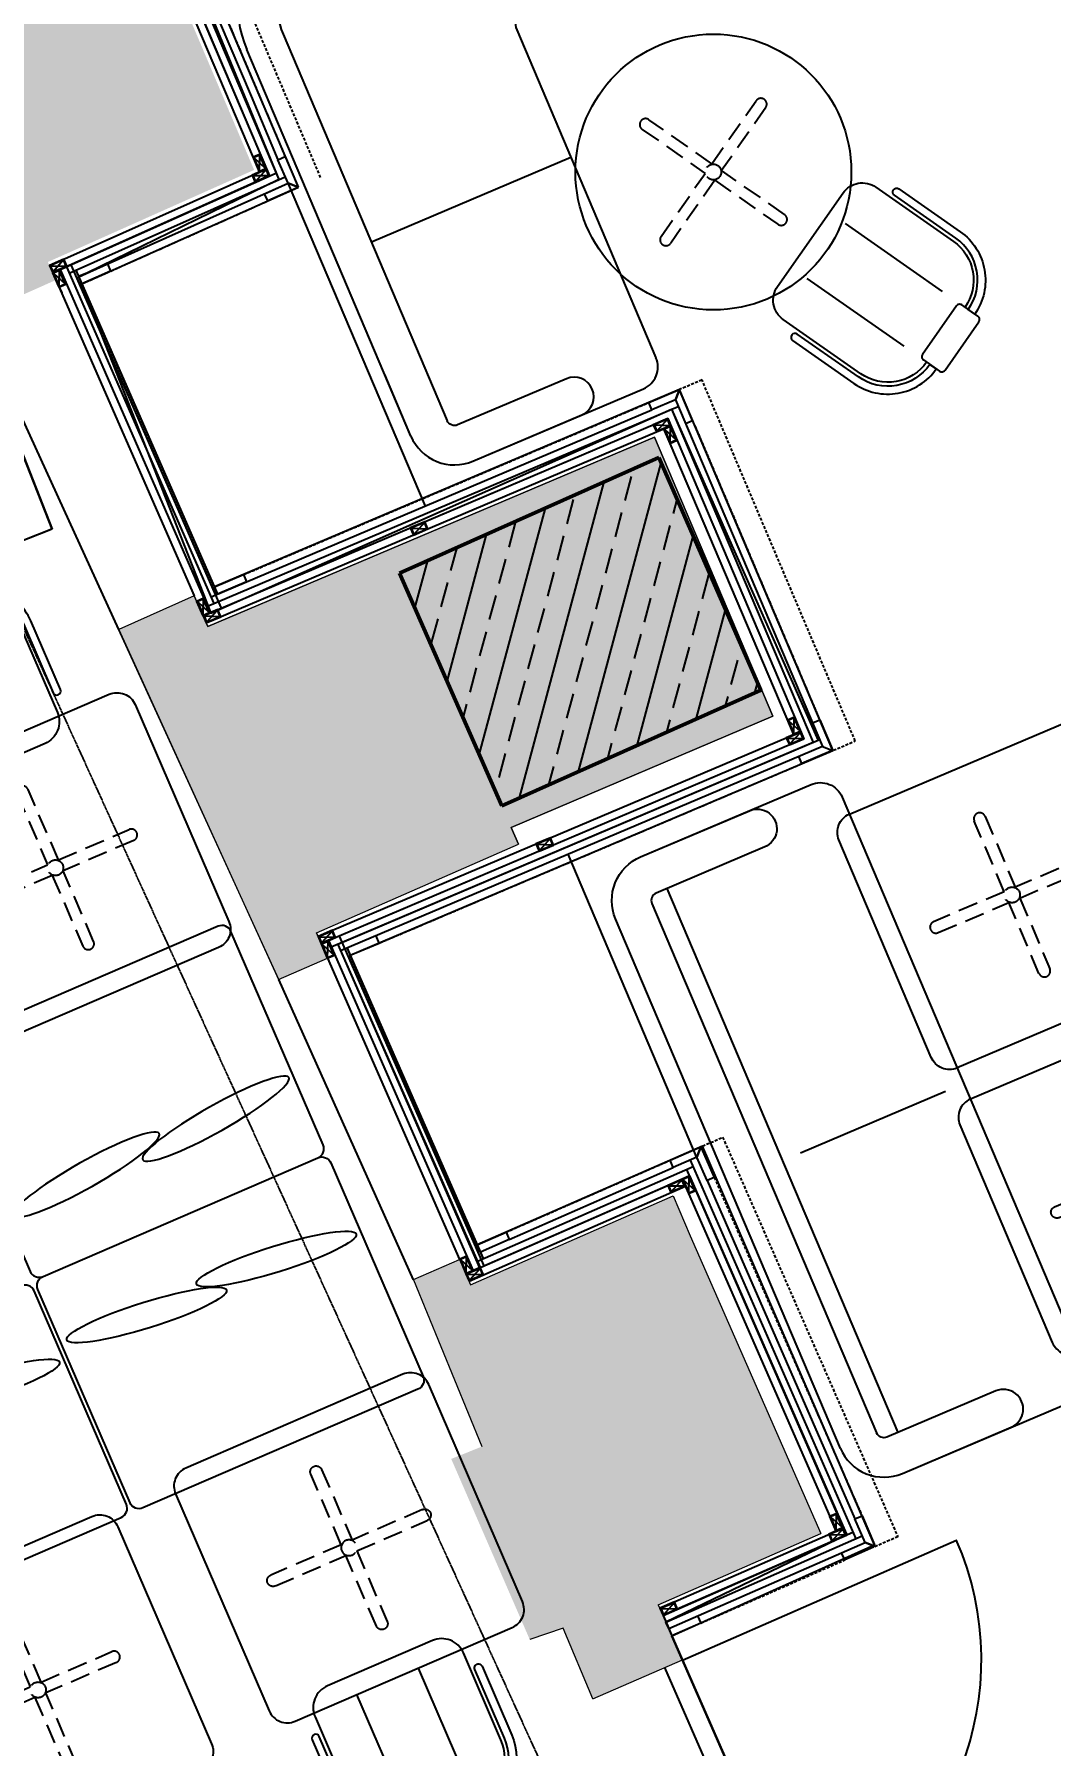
# Model space of a CAD drawing. Header units: millimetres. Extents: x 2562 to 7288, y 778 to 5635.
# Drawn here: x 3939.4 to 4197.4, y 1846.1 to 2280.5 of the extents above; entities that cross this region are included whole.
import ezdxf

# ---------------------------------------------------------------- set-up
doc = ezdxf.new("R2010")
doc.units = ezdxf.units.MM
doc.linetypes.add('HIDDEN', pattern=[0.375, 0.25, -0.125])
doc.linetypes.add('x-ref_base plan 1$0$C2-A104-16$0$HIDDEN', pattern=[0.375, 0.25, -0.125])
for name, color, linetype in [('0-gnl-gor1', 1, 'Continuous'), ('0-gnl-gor2', 6, 'Continuous'), ('0-gnl-kapi', 5, 'Continuous'), ('0-gnl-knst-metal', 3, 'Continuous'), ('0-gnl-mevcut', 253, 'Continuous'), ('0-gnl-ust', 191, 'HIDDEN'), ('1-gnl-ahsap', 33, 'Continuous'), ('2-tef-hrkt-mobilya', 251, 'Continuous'), ('2-tef-sbt-mobilya', 251, 'Continuous'), ('4-dsm-gorunus', 241, 'Continuous'), ('BH-DO-NOTLAR', 12, 'Continuous'), ('DUV-SOLİD', 251, 'Continuous')]:
    doc.layers.add(name, color=color, linetype=linetype)
for name, color, linetype, lineweight in [('DUVAR', 4, 'Continuous', 50), ('x-ref_base plan 1$0$SHG-LANDSCAPING', 252, 'Continuous', 18), ('x-ref_base plan 1$0$SHG-WALL-HATCH', 252, 'Continuous', 5), ('x-ref_base plan 1$0$SHG-WALLS LOW LEVEL', 40, 'Continuous', 25), ('x-ref_base plan 1$0$SHG-WALLS-EXISTING', 214, 'Continuous', 18)]:
    doc.layers.add(name, color=color, linetype=linetype, lineweight=lineweight)

# ---------------------------------------------------------------- blocks, each defined once
blk = doc.blocks.new('x-ref_base plan 1$0$sedir2')
for points in [[(4625.42, 474.65), (4479.42, 474.65, -0.414214), (4467.42, 486.65), (4467.42, 533.65, -0.414214), (4473.42, 539.65), (4631.42, 539.65)], [(4625.42, 474.65, 0.414214), (4637.42, 486.65), (4637.42, 533.65, 0.414214), (4631.42, 539.65)], [(4625.42, 474.65), (4479.42, 474.65, -0.414214), (4467.42, 486.65), (4467.42, 516.65, -1), (4477.42, 516.65), (4477.42, 486.65, 0.414214), (4479.42, 484.65), (4625.42, 484.65)], [(4625.42, 474.65, 0.414214), (4637.42, 486.65), (4637.42, 516.65, 1), (4627.42, 516.65), (4627.42, 486.65, -0.414214), (4625.42, 484.65)]]:
    blk.add_lwpolyline(points, format="xyb")
for points in [[(4552.42, 494.65), (4552.42, 534.65)], [(4477.42, 489.65), (4627.42, 489.65)]]:
    blk.add_lwpolyline(points)
blk = doc.blocks.new('x-ref_base plan 1$0$masa sandalye kara masa')
blk.add_lwpolyline([(4484.12, 1341.93), (4544.12, 1341.93, -0.414214), (4549.12, 1336.93), (4549.12, 1276.93, -0.414214), (4544.12, 1271.93), (4484.12, 1271.93, -0.414214), (4479.12, 1276.93), (4479.12, 1336.93, -0.414214)], format="xyb", close=True)
at = {"linetype": 'x-ref_base plan 1$0$C2-A104-16$0$HIDDEN', "ltscale": 20}
for points in [[(4515.62, 1308.43), (4515.62, 1327.93, 0.414214), (4514.12, 1329.43), (4514.12, 1329.43, 0.414214), (4512.62, 1327.93), (4512.62, 1308.43)], [(4512.62, 1305.43), (4493.12, 1305.43, -0.414214), (4491.62, 1306.93), (4491.62, 1306.93, -0.414214), (4493.12, 1308.43), (4512.62, 1308.43)], [(4515.62, 1308.43), (4535.12, 1308.43, -0.414214), (4536.62, 1306.93), (4536.62, 1306.93, -0.414214), (4535.12, 1305.43), (4515.62, 1305.43)], [(4512.62, 1305.43), (4512.62, 1285.93, 0.414214), (4514.12, 1284.43), (4514.12, 1284.43, 0.414214), (4515.62, 1285.93), (4515.62, 1305.43)]]:
    blk.add_lwpolyline(points, format="xyb", dxfattribs=at)
blk.add_circle((4514.12, 1306.93), 2, dxfattribs=at)
blk = doc.blocks.new('x-ref_base plan 1$0$sedir3')
for p, q in [((3160.94, 1961.17), (3199.44, 1934.22)), ((3064.85, 1844.91), (3144.23, 1958.23)), ((3072.93, 1839.04), (3153.17, 1952.77)), ((3179.78, 1935.78), (3155.2, 1952.98)), ((3200.91, 1925.86), (3130.75, 1826.15)), ((3130.22, 1820.8), (3165.55, 1737.56)), ((3103.37, 1717.68), (3061.72, 1815.81)), ((3070.92, 1819.72), (3112.58, 1721.59))]:
    blk.add_line(p, q)
for points in [[(3159.95, 1867.64), (3115.21, 1898.97)], [(3129.84, 1823.27), (3069.44, 1829.62)], [(3143.97, 1788.38), (3093.35, 1766.89)], [(3103.37, 1717.68), (3096.75, 1733.29)]]:
    blk.add_lwpolyline(points)
for points in [[(3103.37, 1717.68, 0.414214), (3119.11, 1711.33), (3162.37, 1729.69, 0.414214), (3165.55, 1737.56)], [(3103.37, 1717.68, 0.414214), (3119.11, 1711.33), (3146.72, 1723.05, 1), (3142.81, 1732.25), (3115.2, 1720.53, -0.414214), (3112.58, 1721.59)]]:
    blk.add_lwpolyline(points, format="xyb")
for centre, radius, start, end in [((3154.05, 1951.35), 12, 55, 145), ((3154.05, 1951.35), 12, 55, 145), ((3154.05, 1951.35), 2, 55, 145), ((3182.64, 1939.87), 5, 235, 55), ((3196, 1929.3), 6, 325, 55), ((3089.33, 1827.53), 30, 145, 203), ((3089.33, 1827.53), 20, 145, 203), ((3134.82, 1822.75), 5, 145, 203)]:
    blk.add_arc(centre, radius, start, end)
blk = doc.blocks.new('x-ref_base plan 1$0$masa 70 yuvarlak')
at = {"linetype": 'x-ref_base plan 1$0$C2-A104-16$0$HIDDEN', "ltscale": 20}
for points in [[(4585.62, 996.48), (4585.62, 1015.98, 0.414214), (4584.12, 1017.48), (4584.12, 1017.48, 0.414214), (4582.62, 1015.98), (4582.62, 996.48)], [(4582.62, 993.48), (4563.12, 993.48, -0.414214), (4561.62, 994.98), (4561.62, 994.98, -0.414214), (4563.12, 996.48), (4582.62, 996.48)], [(4585.62, 996.48), (4605.12, 996.48, -0.414214), (4606.62, 994.98), (4606.62, 994.98, -0.414214), (4605.12, 993.48), (4585.62, 993.48)], [(4582.62, 993.48), (4582.62, 973.98, 0.414214), (4584.12, 972.48), (4584.12, 972.48, 0.414214), (4585.62, 973.98), (4585.62, 993.48)]]:
    blk.add_lwpolyline(points, format="xyb", dxfattribs=at)
blk.add_circle((4584.12, 994.98), 35)
blk.add_circle((4584.12, 994.98), 2, dxfattribs=at)
blk = doc.blocks.new('x-ref_base plan 1$0$sandalye')
for points in [[(4690.04, 1399.53), (4690.04, 1418.53, -0.414214), (4705.04, 1433.53), (4705.04, 1431.53, 0.414214), (4692.04, 1418.53), (4692.04, 1399.53, -1)], [(4722.04, 1434.53, 0.414214), (4721.04, 1435.53), (4706.04, 1435.53, 0.414214), (4705.04, 1434.53), (4705.04, 1429.53, 0.414214), (4706.04, 1428.53), (4721.04, 1428.53, 0.414214), (4722.04, 1429.53)], [(4737.04, 1399.53), (4737.04, 1418.53, 0.414214), (4722.04, 1433.53), (4722.04, 1431.53, -0.414214), (4735.04, 1418.53), (4735.04, 1399.53, 1)]]:
    blk.add_lwpolyline(points, format="xyb", close=True)
blk.add_lwpolyline([(4722.04, 1430.53, -0.414214), (4734.04, 1418.53), (4734.04, 1394.53, -0.414214), (4728.04, 1388.53), (4699.04, 1388.53, -0.414214), (4693.04, 1394.53), (4693.04, 1418.53, -0.414214), (4705.04, 1430.53)], format="xyb")
for points in [[(4705.04, 1423.53), (4705.04, 1393.53)], [(4722.04, 1423.53), (4722.04, 1393.53)]]:
    blk.add_lwpolyline(points)
blk.add_arc((4736.04, 1399.53), 1, 180, 0)
blk = doc.blocks.new('REINFORCEMENT')
at = {"layer": 'DUV-SOLİD'}
h = blk.add_hatch(dxfattribs=at)
h.set_pattern_fill('ANSI33', color=256, scale=2, angle=30, style=0)
h.set_pattern_definition([(75, (-31498.619, -9036.518), (-12.26726, 3.287), []), (75, (-31490.841, -9032.028), (-12.26726, 3.287), [6.35, -3.175])])
h.paths.add_polyline_path([(-29736.74, -6329), (-29741.05, -6319.36), (-29740.98, -6319.33), (-29762.64, -6269.92), (-29828.39, -6299.28), (-29802.49, -6358.35)])
at = {"layer": 'DUVAR', "linetype": 'Continuous'}
for p, q in [((-29762.64, -6269.92), (-29828.39, -6299.28)), ((-29762.64, -6269.92), (-29736.74, -6329)), ((-29828.38, -6299.28), (-29802.48, -6358.35)), ((-29736.74, -6329), (-29802.49, -6358.35))]:
    blk.add_line(p, q, dxfattribs=at)
blk = doc.blocks.new('20x40 kutu profil')
for points in [[(1, -2), (-1, -2), (-1, 2), (1, 2)], [(0.85, -1.85), (-0.85, -1.85), (-0.85, 1.85), (0.85, 1.85)]]:
    blk.add_lwpolyline(points, close=True)
at = {"color": 251}
for points in [[(-0.85, 1.85), (0.85, -1.85)], [(-0.85, -1.85), (0.85, 1.85)]]:
    blk.add_lwpolyline(points, dxfattribs=at)
blk = doc.blocks.new('boh')
at = {"layer": '0-gnl-mevcut'}
blk.add_blockref('REINFORCEMENT', (-22625.96, -13503.28), dxfattribs=at)
blk.add_blockref('REINFORCEMENT', (-22625.96, -13503.28), dxfattribs=at)
blk.add_blockref('REINFORCEMENT', (-22625.96, -13503.28), dxfattribs=at)
blk = doc.blocks.new('150327 OUTDOR')
at = {"elevation": -730.38}
for points in [[(-52571.51, -19925.59), (-52548.13, -19979.76, 0.414214), (-52544.84, -19981.06), (-52475.06, -19950.94, 0.414214), (-52473.76, -19947.65), (-52497.14, -19893.49, 0.414214), (-52500.43, -19892.18), (-52570.21, -19922.3, 0.414214)], [(-52522.76, -20038.52), (-52546.14, -19984.35, -0.414214), (-52544.84, -19981.06), (-52475.06, -19950.94, -0.414214), (-52471.78, -19952.24), (-52448.39, -20006.41, -0.414214), (-52449.7, -20009.7), (-52519.47, -20039.82, -0.414214)], [(-52523.68, -20038.91), (-52547.06, -19984.74, 0.414214), (-52550.35, -19983.44), (-52620.12, -20013.56, 0.414214), (-52621.43, -20016.85), (-52598.04, -20071.02, 0.414214), (-52594.76, -20072.32), (-52524.98, -20042.2, 0.414214)]]:
    blk.add_lwpolyline(points, format="xyb", close=True, dxfattribs=at)
at = {"extrusion": (0, 0, -1)}
for centre in [(-52501, -19941.01, -730.38), (-52533.92, -19955.22, -730.38)]:
    blk.add_ellipse(centre, major_axis=(-18.53, -10.42), ratio=0.155555, dxfattribs=at)
for centre in [(-52485.63, -19976.63, -730.38), (-52518.54, -19990.84, -730.38), (-52560.91, -20009.13, -730.38)]:
    blk.add_ellipse(centre, major_axis=(-20.29, -6.34), ratio=0.155555)
for name, p, rotation in [('x-ref_base plan 1$0$sandalye', (-56334.83, -22994.51, -730.38), 23.34970080399599), ('x-ref_base plan 1$0$masa sandalye kara masa', (-56168.13, -22866.36, -730.38), 23.34970080399575), ('x-ref_base plan 1$0$masa sandalye kara masa', (-48919.66, -17096.95, -737.07), 203.3497008040187)]:
    blk.add_blockref(name, p, dxfattribs=dict(rotation=rotation))
for name, p, xscale, rotation in [('x-ref_base plan 1$0$masa sandalye kara masa', (-57129.61, -20639.16, -730.38), -0.9999999999999988, 203.3497008040189), ('x-ref_base plan 1$0$sandalye', (-57337.2, -20672.58, -730.38), -1, 203.3497008040187)]:
    blk.add_blockref(name, p, dxfattribs=dict(xscale=xscale, rotation=rotation))
blk = doc.blocks.new('ısıtıcı')
at = {"color": 30, "ltscale": 3}
for p, q in [((-72116.35, -19047.41), (-72116.38, -19032.91)), ((-72106.35, -19047.39), (-72106.38, -19032.89)), ((-72096.35, -19047.36), (-72096.38, -19032.86)), ((-72086.35, -19047.34), (-72086.38, -19032.84)), ((-72076.35, -19047.32), (-72076.38, -19032.82)), ((-72066.35, -19047.3), (-72066.38, -19032.8)), ((-72056.35, -19047.27), (-72056.38, -19032.77)), ((-72046.35, -19047.25), (-72046.38, -19032.75)), ((-72036.35, -19047.23), (-72036.38, -19032.73)), ((-72026.35, -19047.21), (-72026.38, -19032.71))]:
    blk.add_line(p, q, dxfattribs=at)
for points in [[(-72014.39, -19030.68), (-72014.34, -19049.18), (-72130.34, -19049.44), (-72130.39, -19030.94)], [(-72016.38, -19032.68), (-72016.35, -19047.18), (-72128.35, -19047.44), (-72128.38, -19032.94)]]:
    blk.add_lwpolyline(points, close=True, dxfattribs=at)

msp = doc.modelspace()

# ---------------------------------------------------------------- hatches: boundary and pattern name
at = {"layer": 'x-ref_base plan 1$0$SHG-WALL-HATCH'}
for points in [[(3973.96, 2296.16), (3999.39, 2331.43), (3962.77, 2357.59), (3959.5, 2359.9), (3962.39, 2364), (3939.85, 2380.1), (3936.94, 2376.03), (3922.72, 2364.59), (3927.36, 2361.35), (3914.1, 2341.7), (3907.34, 2346.27), (3885.42, 2313.99), (3889.84, 2304.86), (3883.34, 2296.8), (3897.65, 2262.68), (3907, 2266.23), (3917.7, 2240.36), (3911.16, 2237.86), (3922.33, 2213.48), (3924.42, 2208.94), (3944.95, 2218.1), (3942.91, 2222.68), (3946.59, 2224.31), (3995.24, 2246.03)], [(3983.51, 2130.15), (3980.03, 2137.94), (3960.91, 2129.4), (4001.44, 2040.54), (4013.84, 2045.98), (4011.03, 2052.39), (4062.33, 2074.88), (4060.46, 2079.16), (4126.88, 2107.36), (4096.8, 2178.24)], [(4139.03, 1899.96), (4101.48, 1985.59), (4053.87, 1964.71), (4050.19, 1963.08), (4050.18, 1963.1), (4047.34, 1969.49), (4035.67, 1964.37), (4038.53, 1957.99), (4053, 1922), (4045.26, 1918.88), (4065.19, 1873.03), (4073.7, 1875.96), (4081.19, 1857.95), (4103.94, 1867.92), (4097.81, 1881.89)]]:
    msp.add_hatch(color=256, dxfattribs=at).paths.add_polyline_path(points)

# ---------------------------------------------------------------- linework, layer by layer
at = {"ltscale": 3}
for p, q in [((4003.84, 2242.64), (4005.79, 2241.87, -0.71)), ((3945.98, 2220.75), (3984.11, 2133.66)), ((3944.95, 2218.1), (3980.05, 2137.95)), ((4100.46, 1875.84), (4101.27, 1874.01))]:
    msp.add_line(p, q, dxfattribs=at)
for p, q in [((4014.08, 2050.42), (4050.81, 1966.65)), ((4013.84, 2045.98), (4047.37, 1969.51))]:
    msp.add_line(p, q)
at = {"color": 1, "ltscale": 3}
msp.add_lwpolyline([(4093.2, 2529.06), (4131.31, 2498.94), (4124.14, 2488.88), (4179.31, 2449.48), (4140.7, 2395.42), (4081.97, 2437.37), (4056.39, 2401.56), (4019.16, 2428.21), (3969.48, 2358.64), (4006.75, 2332.03), (3980.5, 2294.54), (4001.49, 2243.57), (3952.94, 2219.92), (3950.71, 2218.97), (3984.22, 2133.55), (4101.18, 2185.31), (4138.39, 2101.24), (4016.46, 2049.48), (4052.64, 1967.45), (4105.71, 1990.71), (4144.92, 1901.29), (4145.66, 1899.59), (4099.74, 1877.49), (4169.89, 1717.49)], dxfattribs=at)
at = {"layer": '0-gnl-gor1'}
for p, q in [((4003.64, 2243.1), (4038.62, 2160.71)), ((4107.77, 1995), (4074.94, 2072.35))]:
    msp.add_line(p, q, dxfattribs=at)
at = {"layer": '0-gnl-gor1', "ltscale": 3}
msp.add_lwpolyline([(3944, 2154.88), (3897.35, 2136.54), (3860.76, 2229.6), (3907.42, 2247.94)], close=True, dxfattribs=at)
at = {"layer": '0-gnl-kapi'}
for p, q in [((4103.98, 1867.82), (4173.44, 1898.28)), ((4099.36, 1865.91), (4160.39, 1726.7))]:
    msp.add_line(p, q, dxfattribs=at)
msp.add_arc((4103.94, 1867.92), 75.85, 293.6749, 23.6749, dxfattribs=at)
msp.add_arc((4103.94, 1867.92), 75.85, 293.6749, 23.6749, dxfattribs=at)
at = {"layer": '0-gnl-knst-metal', "color": 252}
for p, q in [((3975.48, 2295.12), (3996.52, 2245.55)), ((3977.32, 2295.9), (3998.36, 2246.33)), ((3943.32, 2221.76), (3998.36, 2246.33)), ((3944.14, 2219.93), (4000.79, 2245.22)), ((3982.32, 2132.9), (4100.23, 2182.95)), ((4100.23, 2182.95), (4134.74, 2101.64)), ((3983.11, 2131.06), (4097.32, 2179.54)), ((4099.58, 2179.36), (4131.34, 2104.54)), ((4134.74, 2101.64), (4012.22, 2049.63)), ((4015.12, 2053.04), (4130.28, 2101.92)), ((4048.98, 1965.84), (4103.88, 1989.91)), ((4104.99, 1992.37), (4143.13, 1905.03)), ((4049.78, 1964.01), (4104.68, 1988.08)), ((4105.48, 1986.25), (4141.3, 1904.23)), ((4098.22, 1880.97), (4142.17, 1900.24)), ((4099.02, 1879.14), (4147.18, 1900.26))]:
    msp.add_line(p, q, dxfattribs=at)
at = {"layer": '0-gnl-ust', "ltscale": 3}
for p, q in [((3987.54, 2286.15), (4003.1, 2249.43)), ((3953.73, 2218.08), (3998.68, 2238.15, -0.61)), ((3992.54, 2143.32), (4095.37, 2186.97)), ((4059.18, 1976.44), (4100.81, 1994.7)), ((4112, 1990.31), (4149.49, 1904.44)), ((4108.59, 1877.23), (4145.12, 1893.24))]:
    msp.add_line(p, q, dxfattribs=at)
at = {"layer": '0-gnl-ust', "ltscale": 0.4}
msp.add_line((3926.28, 2152.65, -1.38), (4300.49, 1331.58, 42.84), dxfattribs=at)
at = {"layer": '0-gnl-ust', "ltscale": 3}
for points in [[(4012.11, 2244.14), (3991.51, 2292.67), (4017.08, 2329.32), (4009.42, 2334.79)], [(4140.14, 2097.85), (4147.79, 2101.1), (4108.9, 2192.72), (4102.74, 2190.1)], [(4107.1, 2181.09), (4138.74, 2106.49)], [(4027.01, 2049.82), (4134.26, 2095.35)], [(4108, 1997.83), (4114.14, 2000.52), (4158.58, 1899.14), (4152.45, 1896.45)]]:
    msp.add_lwpolyline(points, dxfattribs=at)
at = {"layer": '1-gnl-ahsap'}
for p, q in [((3979.27, 2295.92), (4001.49, 2243.57)), ((3981.31, 2295.7), (3994.45, 2264.75)), ((3994.45, 2264.75), (4001.3, 2248.63, -205.23)), ((3948.34, 2219.84), (4003.13, 2244.3)), ((3952.94, 2219.92), (4003.84, 2242.64)), ((4006.45, 2241.62), (4006.48, 2241.63)), ((3945.57, 2216.69), (3945.38, 2217.15)), ((4102.13, 2187.67), (4102.93, 2189.64)), ((4102.93, 2189.64), (4103.39, 2189.83)), ((3983.39, 2135.31), (4102.84, 2186.01)), ((3984.32, 2137.66), (4096.15, 2185.13)), ((4101.18, 2185.31), (4137.1, 2100.69)), ((4102.13, 2187.67), (4139.46, 2099.73)), ((4103.98, 2188.45), (4103.98, 2188.45)), ((4137.1, 2100.69), (4014.8, 2048.77)), ((4139.46, 2099.73), (4017.18, 2047.83)), ((4013.07, 2048.04), (4012.96, 2047.99)), ((4013.79, 2046.39), (4013.66, 2046.34)), ((4016.46, 2049.48), (4052.46, 1967.37)), ((4018.97, 2048.23), (4053.38, 1969.74)), ((4105.92, 1994.74), (4147.9, 1898.61)), ((4108.34, 1997.44), (4107.57, 1995.46)), ((4108.14, 1997.9), (4108.34, 1997.44)), ((4108.34, 1997.44), (4108.8, 1997.64)), ((4051.74, 1969.02), (4106.64, 1993.09)), ((4059.99, 1974.6), (4101.62, 1992.85)), ((4110.17, 1989.51), (4147.66, 1903.64)), ((4050.09, 1968.29), (4050.11, 1968.3)), ((4099.74, 1877.49), (4149.55, 1899.33)), ((4100.46, 1875.84), (4144.31, 1895.08)), ((4146.99, 1898.21), (4147, 1898.21)), ((4152.45, 1896.45), (4152.24, 1896.91)), ((4108.59, 1877.23), (4101.27, 1874.01)), ((4107.79, 1879.06), (4108.59, 1877.23))]:
    msp.add_line(p, q, dxfattribs=at)
at = {"layer": '1-gnl-ahsap', "ltscale": 3}
for p, q in [((3947.62, 2221.48), (3985.04, 2136.01)), ((3949.98, 2220.57), (3985.98, 2138.36))]:
    msp.add_line(p, q, dxfattribs=at)
at = {"layer": '1-gnl-ahsap'}
for points, elevation in [([(4001.3, 2248.63), (4003.12, 2249.44), (4006.24, 2242.07), (4005.79, 2241.87), (4003.84, 2242.64), (4001.3, 2248.63)], -205.23), ([(3997.9, 2239.99), (4003.84, 2242.64), (4005.79, 2241.87), (4005.99, 2241.41), (3998.68, 2238.15), (3997.9, 2239.99)], -0.61)]:
    msp.add_lwpolyline(points, dxfattribs=dict(at, elevation=elevation))
for points in [[(3950.73, 2218.93), (3958.03, 2222.2), (3958.81, 2220.35), (3951.51, 2217.09), (3950.73, 2218.93)], [(3945.6, 2216.64), (3946.42, 2214.82)], [(4095.37, 2186.97), (4102.74, 2190.1), (4102.93, 2189.64), (4102.13, 2187.67), (4096.15, 2185.13), (4095.37, 2186.97)], [(4104.68, 2181.69), (4106.52, 2182.47), (4103.39, 2189.83)], [(3985.18, 2140.19), (3992.54, 2143.32), (3993.32, 2141.48), (3985.96, 2138.35), (3985.18, 2140.19)], [(4136.92, 2105.72), (4138.77, 2106.5), (4141.89, 2099.14)], [(4141.63, 2098.48), (4134.26, 2095.35), (4133.48, 2097.2)], [(4139.46, 2099.73), (4141.43, 2098.94)], [(4141.43, 2098.94), (4141.63, 2098.48), (4141.43, 2098.94), (4141.89, 2099.14)], [(4141.43, 2098.94), (4141.43, 2098.94)], [(4018.86, 2048.54), (4019.64, 2046.7), (4027.01, 2049.82), (4026.22, 2051.67)], [(4100.81, 1994.7), (4108.14, 1997.9), (4108.34, 1997.44), (4107.57, 1995.46), (4101.62, 1992.85), (4100.82, 1994.69)], [(4107.57, 1995.46), (4108.34, 1997.44), (4108.8, 1997.64), (4112, 1990.31), (4110.17, 1989.51), (4107.57, 1995.46)], [(4051.86, 1973.22), (4059.19, 1976.43), (4059.99, 1974.6), (4052.66, 1971.39), (4051.86, 1973.22)], [(4147.67, 1903.64), (4149.5, 1904.44), (4152.7, 1897.11), (4152.24, 1896.91), (4150.27, 1897.68), (4147.66, 1903.64)], [(4144.32, 1895.07), (4150.27, 1897.68), (4152.24, 1896.91), (4152.45, 1896.45), (4145.12, 1893.24), (4144.32, 1895.07)]]:
    msp.add_lwpolyline(points, dxfattribs=at)
at = {"layer": '2-tef-sbt-mobilya'}
msp.add_lwpolyline([(3943.88, 2154.83), (3897.35, 2136.54), (3860.76, 2229.6), (3907.3, 2247.9), (3943.88, 2154.83)], dxfattribs=at)
at = {"layer": '4-dsm-gorunus', "ltscale": 3}
for p, q in [((4006.48, 2241.63), (3984.42, 2293.51)), ((3951.51, 2217.09), (4006.48, 2241.63)), ((3985.18, 2140.19), (3951.51, 2217.09)), ((4103.2, 2190.3), (3985.18, 2140.19)), ((4142.09, 2098.68), (4103.2, 2190.3)), ((4019.64, 2046.7), (4142.09, 2098.68)), ((4051.87, 1973.23), (4019.64, 2046.7)), ((4109.04, 1998.29), (4051.87, 1973.23)), ((4152.7, 1897.11), (4109.04, 1998.29)), ((4101.27, 1874.01), (4152.7, 1897.11)), ((4167.66, 1722.63), (4101.27, 1874.01))]:
    msp.add_line(p, q, dxfattribs=at)
for points in [[(3961.61, 2362.05), (4004.25, 2331.6), (3978.1, 2294.06), (3999.18, 2244.5), (3944.14, 2219.93)], [(3948.71, 2221.97), (3986.9, 2134.84), (4100.23, 2182.95), (4134.74, 2101.64), (4016.84, 2051.6), (4053.56, 1967.85), (4105.71, 1990.71), (4145.53, 1899.54), (4099.15, 1879.2)], [(4099.02, 1879.14), (4100.46, 1875.84), (4099.74, 1877.49), (4168.46, 1720.8), (4214.25, 1740.87), (4254.24, 1649.63), (4203.89, 1627.56), (4240.6, 1543.83), (4290.98, 1565.85), (4302.33, 1539.85), (4361.99, 1566.22), (4396.9, 1485.21), (4332.37, 1456.47)]]:
    msp.add_lwpolyline(points, dxfattribs=at)
at = {"layer": 'x-ref_base plan 1$0$SHG-LANDSCAPING'}
for radius in [823.73, 803.73, 793.73]:
    msp.add_arc((4042.29, 1601.12, -1203), radius, 146.3513, 268.57974, dxfattribs=at)
at = {"layer": 'x-ref_base plan 1$0$SHG-WALL-HATCH'}
msp.add_lwpolyline([(4001.44, 2040.54), (4013.84, 2045.98), (4011.03, 2052.39), (4062.33, 2074.88), (4060.46, 2079.16), (4126.88, 2107.36), (4096.8, 2178.24), (3983.51, 2130.15), (3980.03, 2137.94), (3960.91, 2129.4)], close=True, dxfattribs=at)
at = {"layer": 'x-ref_base plan 1$0$SHG-WALLS LOW LEVEL'}
for p, q in [((3924.42, 2208.94), (3960.86, 2129.38)), ((4035.67, 1964.37), (4001.5, 2040.57))]:
    msp.add_line(p, q, dxfattribs=at)
at = {"layer": 'x-ref_base plan 1$0$SHG-WALLS-EXISTING'}
for p, q in [((4097.91, 2173.05), (4032.16, 2143.69)), ((4097.91, 2173.05), (4123.81, 2113.97)), ((4032.16, 2143.69), (4058.06, 2084.62)), ((3980.05, 2137.95), (3960.91, 2129.4)), ((4001.5, 2040.57), (3960.86, 2129.38)), ((4123.81, 2113.97), (4058.06, 2084.62)), ((4060.46, 2079.16), (4062.33, 2074.88)), ((4062.33, 2074.88), (4060.46, 2079.16)), ((4011.03, 2052.39), (4062.33, 2074.88)), ((4011.03, 2052.39), (4013.84, 2045.98)), ((4001.44, 2040.54), (4013.84, 2045.98)), ((4050.18, 1963.1), (4101.61, 1985.64)), ((4101.61, 1985.64), (4105.9, 1975.51)), ((4105.9, 1975.51), (4139.03, 1899.96)), ((4035.72, 1964.4), (4047.37, 1969.51)), ((4047.37, 1969.51), (4050.18, 1963.1)), ((4035.67, 1964.37), (4053, 1922)), ((4097.81, 1881.89), (4139.03, 1899.96)), ((4097.81, 1881.89), (4103.94, 1867.92)), ((4073.7, 1875.96), (4065.19, 1873.03)), ((4081.19, 1857.95), (4073.7, 1875.96)), ((4081.19, 1857.95), (4103.94, 1867.92))]:
    msp.add_line(p, q, dxfattribs=at)
msp.add_lwpolyline([(3980.05, 2137.95), (3983.51, 2130.15), (4096.8, 2178.24), (4126.88, 2107.36), (4060.46, 2079.16)], dxfattribs=at)

# ---------------------------------------------------------------- block references
at = {"color": 12, "extrusion": (-0.049004, 0.031415, 0.998304), "rotation": 57.07959413433072}
msp.add_blockref('ısıtıcı', (19518.12, 73142.43, -121.55), dxfattribs=at)
at = {"layer": '0-gnl-gor2'}
msp.add_blockref('150327 OUTDOR', (56486.51, 21946.25), dxfattribs=at)
at = {"layer": '0-gnl-knst-metal', "xscale": -1}
for p, rotation in [((3996.94, 2244.6), 114.0596609618159), ((3996.66, 2247.78), 203.0000000001651), ((3945.55, 2221.66), 114.0596609618159), ((3945.8, 2218.5), 203.0000000001651), ((4098.77, 2181.24), 113.0000000000424), ((4100.86, 2178.87), 203.0000000001651), ((4037.11, 2155.04), 113.0000000000424), ((3982.35, 2135.09), 203.0000000001651), ((3984.56, 2132.76), 113.0000000000424), ((4132.26, 2104.93), 203.0000000001651), ((4132.51, 2101.78), 113.0000000000424), ((4068.99, 2074.82), 113.0000000000424), ((4013.69, 2051.34), 113.0000000000424), ((4013.94, 2048.19), 203.0000000001651), ((4102.45, 1988.19), 113.6748952916002), ((4105.59, 1988.48), 203.5912975315782), ((4049.11, 1968.1), 203.0000000001651), ((4051.21, 1965.73), 113.6748952916002), ((4143.01, 1902.8), 203.5912975315782), ((4143.3, 1899.65), 113.6748952923431), ((4100.45, 1880.86), 113.6748952923431)]:
    msp.add_blockref('20x40 kutu profil', p, dxfattribs=dict(at, rotation=rotation))
at = {"layer": '0-gnl-mevcut'}
msp.add_blockref('REINFORCEMENT', (33860.55, 8442.97), dxfattribs=at)
msp.add_blockref('REINFORCEMENT', (33860.55, 8442.97), dxfattribs=at)
msp.add_blockref('REINFORCEMENT', (33860.55, 8442.97), dxfattribs=at)
msp.add_blockref('REINFORCEMENT', (33860.55, 8442.97), dxfattribs=at)
at = {"layer": '2-tef-hrkt-mobilya'}
msp.add_blockref('x-ref_base plan 1$0$sedir3', (931.67, 460.79), dxfattribs=at)
for name, p, rotation in [('x-ref_base plan 1$0$masa 70 yuvarlak', (5926.09, 6571.3), 234.9999999999901), ('x-ref_base plan 1$0$sandalye', (5702.53, 6885.84), 234.9999999999901), ('x-ref_base plan 1$0$masa sandalye kara masa', (1220.74, 5706.65), 293), ('x-ref_base plan 1$0$sedir2', (1899.8, 5993.82), 293)]:
    msp.add_blockref(name, p, dxfattribs=dict(at, rotation=rotation))
at = {"layer": '2-tef-hrkt-mobilya', "xscale": -1, "rotation": 293.0000000000006}
msp.add_blockref('x-ref_base plan 1$0$masa sandalye kara masa', (4779.06, -2676.23), dxfattribs=at)
at = {"layer": 'BH-DO-NOTLAR'}
msp.add_blockref('boh', (56486.51, 21946.25), dxfattribs=at)

doc.saveas('drawing.dxf')
